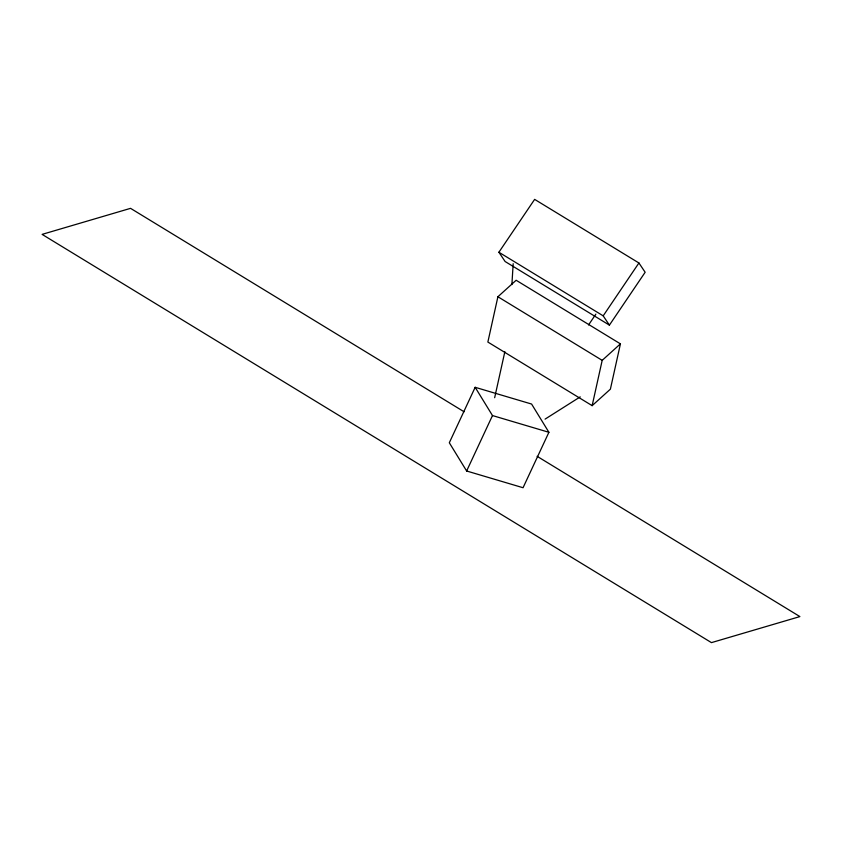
<?xml version="1.0" encoding="UTF-8"?>
<svg xmlns="http://www.w3.org/2000/svg" width="842" height="842" viewBox="0 0 842 842"><rect width="100%" height="100%" fill="white"/><g stroke="black" fill="none" stroke-linecap="round" stroke-linejoin="round"><path stroke-width="1.26" d="M511.894 284.585L513.178 263.683M497.906 296.752L487.865 342.052L592.147 405.655L610.387 389.172L620.428 343.862L516.146 280.26L497.906 296.752L602.188 360.355L592.147 405.655M494.664 397.708L504.863 351.672M475.162 387.309L449.312 442.755L466.636 470.994L523.05 487.728L548.91 432.293L531.586 404.044L475.162 387.309L492.486 415.559L548.91 432.293M466.636 470.994L492.486 415.559M498.896 252.242L534.638 199.375L638.92 262.978L645.151 272.261L609.408 325.128L505.126 261.525L498.896 252.242L603.188 315.845L609.408 325.128M588.547 324.959L595.873 314.129M603.188 315.845L638.92 262.978M602.188 360.355L620.428 343.862M545.079 419.127L580.222 396.866M464.1 411.78L130.552 208.342L42.1 234.381L711.448 642.625L799.9 616.586L537.101 456.301"/></g></svg>
